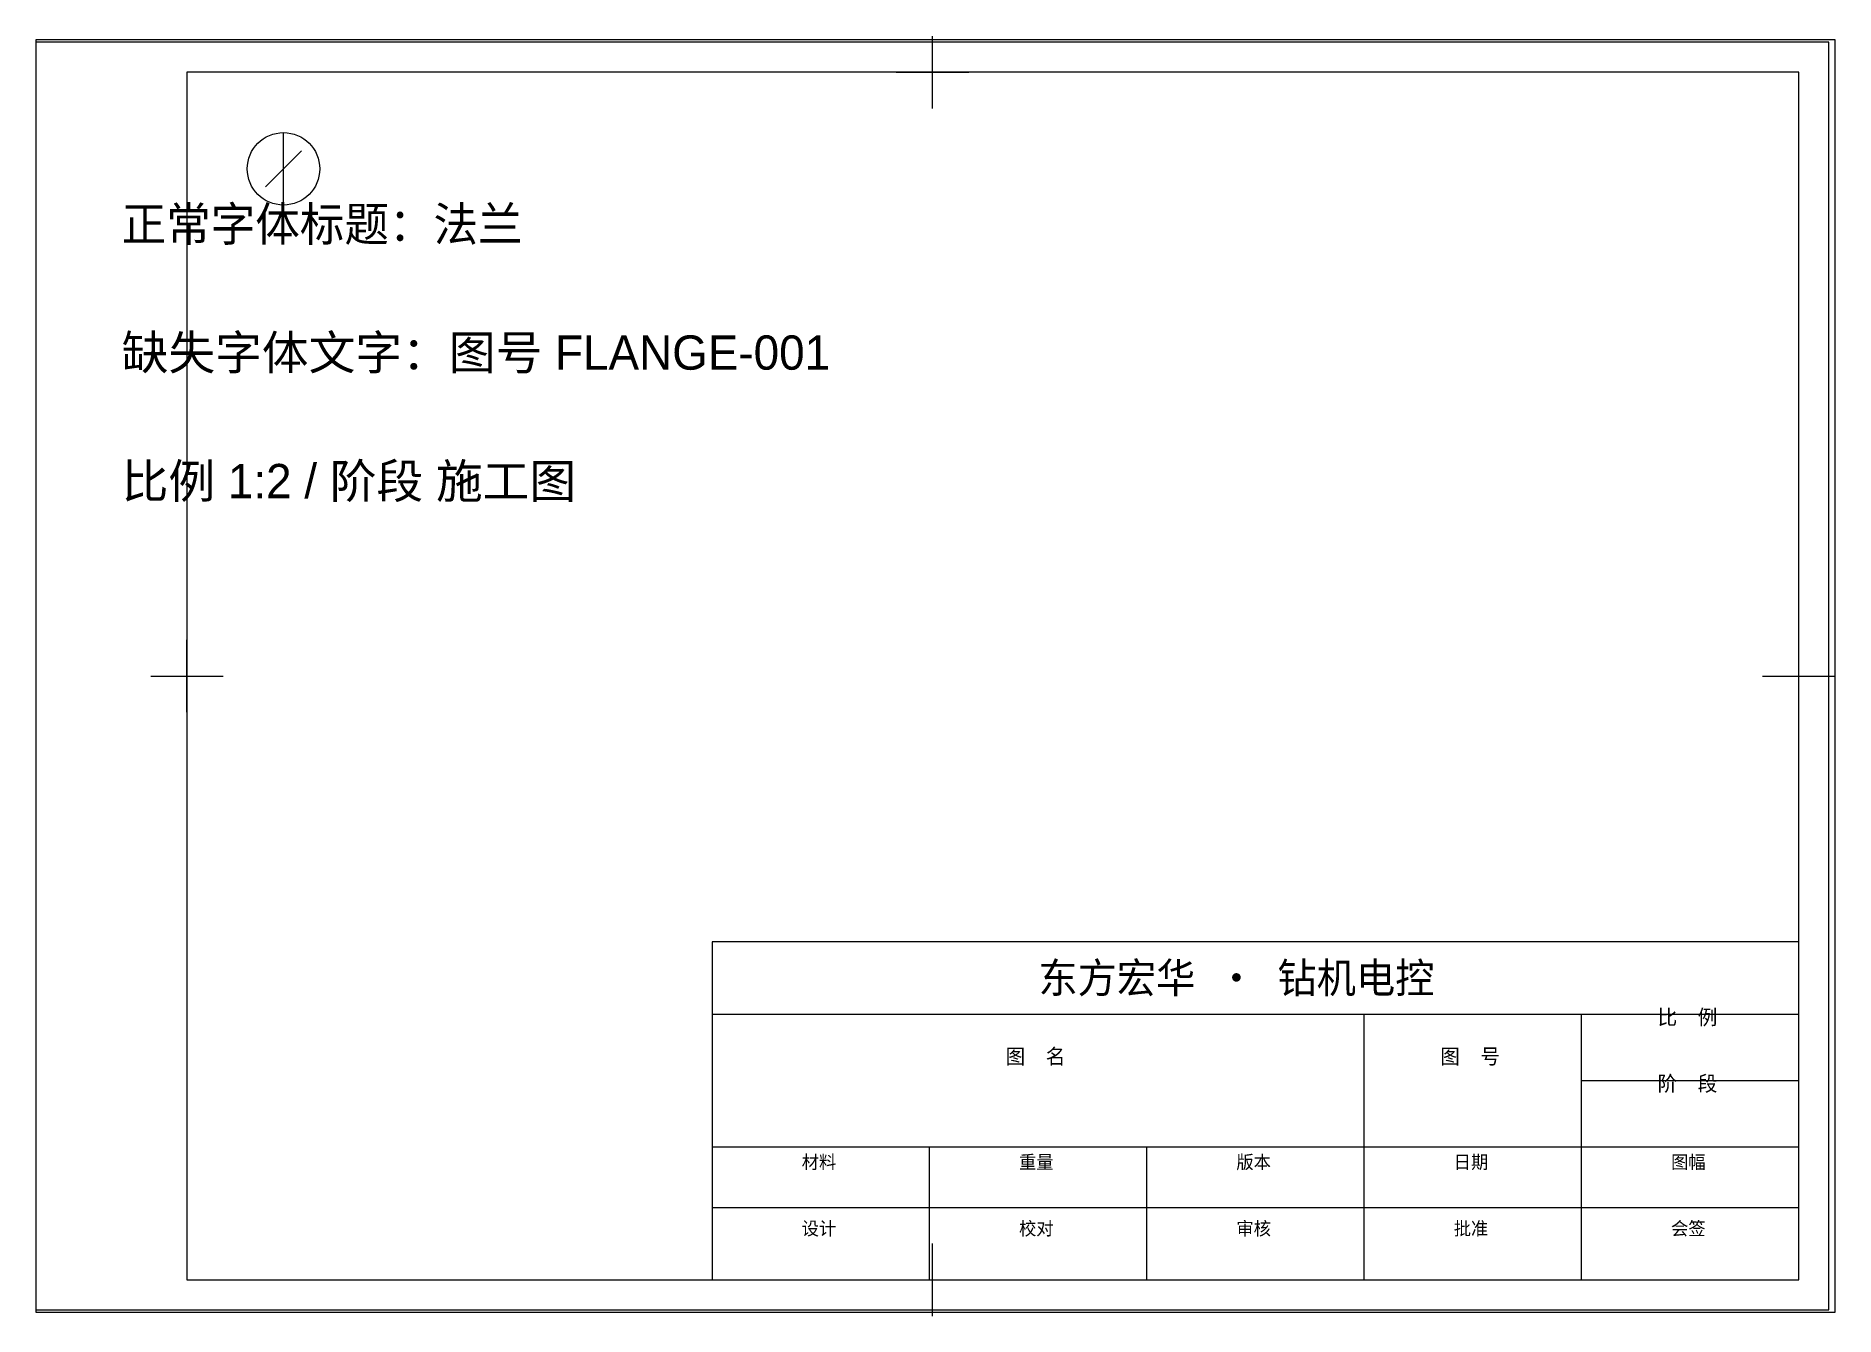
# Model space of a CAD drawing. Header units: metres. Extents: x 0 to 420, y -1 to 298.
import ezdxf

# ---------------------------------------------------------------- set-up
doc = ezdxf.new("R2010")
doc.units = ezdxf.units.M
doc.styles.add('GHOST', font='hzdx_ghost.shx')

# ---------------------------------------------------------------- blocks, each defined once
blk = doc.blocks.new('HH_FRAME_A4')
at = {"layer": 'HH_TITLE'}
for p, q in [((148.5, 200), (148.5, 212)), ((142.5, 206), (154.5, 206)), ((41, 184), (41, 196)), ((41, 190), (44, 193)), ((41, 190), (38, 187)), ((25, 100), (25, 112)), ((292, 100), (292, 112)), ((19, 106), (31, 106)), ((286, 106), (298, 106)), ((112, 50), (292, 50)), ((220, 28), (220, 50)), ((256, 28), (256, 50)), ((256, 39), (292, 39)), ((112, 28), (292, 28)), ((148, 18), (148, 28)), ((184, 18), (184, 28)), ((220, 18), (220, 28)), ((256, 18), (256, 28)), ((112, 18), (292, 18)), ((148, 6), (148, 18)), ((184, 6), (184, 18)), ((220, 6), (220, 18)), ((256, 6), (256, 18)), ((148.5, 0), (148.5, 12)), ((142.5, 6), (154.5, 6))]:
    blk.add_line(p, q, dxfattribs=at)
for points in [[(0, 1), (297, 1), (297, 211), (0, 211)], [(25, 6), (292, 6), (292, 206), (25, 206)], [(112, 6), (292, 6), (292, 62), (112, 62)]]:
    blk.add_lwpolyline(points, close=True, dxfattribs=at)
blk.add_circle((41, 190), 6, dxfattribs=at)
for s, height, p in [('东方宏华 · 钻机电控', 5, (166.04, 53.5)), ('比  例', 2.5, (268.61, 48.25)), ('图  名', 2.5, (160.61, 41.75)), ('图  号', 2.5, (232.61, 41.75)), ('阶  段', 2.5, (268.61, 37.25)), ('材料', 2.2, (126.84, 24.4)), ('重量', 2.2, (162.84, 24.4)), ('版本', 2.2, (198.84, 24.4)), ('日期', 2.2, (234.84, 24.4)), ('图幅', 2.2, (270.84, 24.4)), ('设计', 2.2, (126.84, 13.4)), ('校对', 2.2, (162.84, 13.4)), ('审核', 2.2, (198.84, 13.4)), ('批准', 2.2, (234.84, 13.4)), ('会签', 2.2, (270.84, 13.4))]:
    blk.add_text(s, height=height, dxfattribs=at).set_placement(p)
for tag, p, height in [('SCALE', (267.53, 43), 3), ('TITLE', (155.21, 32.5), 5), ('DWG_NO', (230.45, 33.25), 3.5), ('STAGE', (267.53, 32), 3), ('MATERIAL', (123.96, 19.1), 2.8), ('WEIGHT', (159.96, 19.1), 2.8), ('VERSION', (195.96, 19.1), 2.8), ('DATE', (231.96, 19.1), 2.8), ('SHEET', (267.96, 19.1), 2.8), ('DESIGN', (123.96, 8.1), 2.8), ('CHECKED', (159.96, 8.1), 2.8), ('REVIEWED', (195.96, 8.1), 2.8), ('APPROVED', (231.96, 8.1), 2.8), ('COUNTERSIGN', (267.96, 8.1), 2.8)]:
    blk.add_attdef(tag, p, '', height=height, dxfattribs=at)

msp = doc.modelspace()

# ---------------------------------------------------------------- linework, layer by layer
msp.add_lwpolyline([(0, 0), (420, 0), (420, 297), (0, 297), (0, 0)], close=True)

# ---------------------------------------------------------------- block references
at = {"xscale": 1.4093959731543624, "yscale": 1.4093959731543624}
msp.add_blockref('HH_FRAME_A4', (0, -0.9), dxfattribs=at)

# ---------------------------------------------------------------- texts
msp.add_text('正常字体标题：法兰', height=8).set_placement((20, 250))
at = {"style": 'GHOST'}
for s, p in [('缺失字体文字：图号 FLANGE-001', (20, 220)), ('比例 1:2 / 阶段 施工图', (20, 190))]:
    msp.add_text(s, height=8, dxfattribs=at).set_placement(p)

doc.saveas('drawing.dxf')
